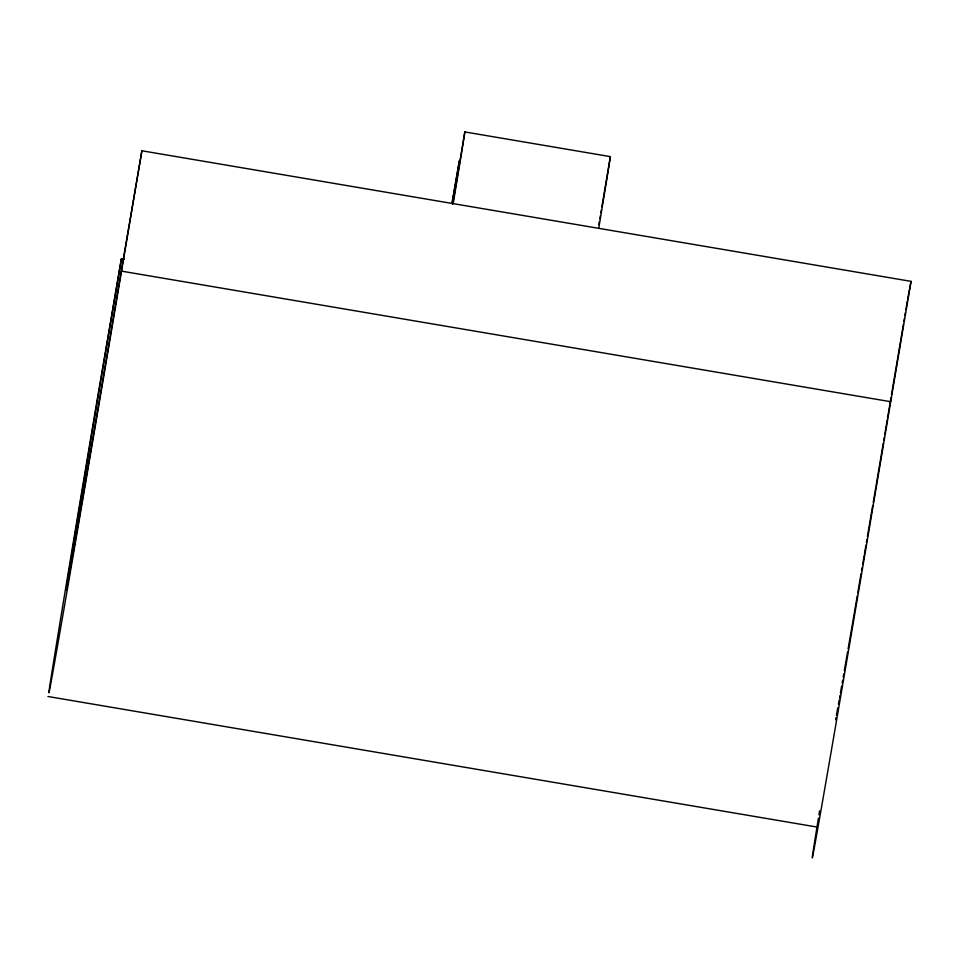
<?xml version="1.0" encoding="UTF-8"?>
<svg xmlns="http://www.w3.org/2000/svg" width="959" height="959" viewBox="0 0 959 959"><rect width="100%" height="100%" fill="white"/><g stroke="black" fill="none" stroke-linecap="round" stroke-linejoin="round"><path stroke-width="1.44" d="M598.824 227.655A263.569 0.911 -80.4 0 0 608.677 167.621L610.368 156.629L464.851 131.934L463.161 142.915A263.569 0.911 -80.4 0 1 453.307 202.948M124.346 259.218L121.397 258.726L101.043 379.081A263.569 0.911 -80.4 0 0 66.291 590.037A263.569 0.911 -80.4 0 0 118.125 289.138L141.896 150.779L911.05 281.359L890.695 401.713A368.999 1.271 -80.4 0 1 818.411 818.255M121.397 258.726L97.626 397.074A368.999 1.271 -80.4 0 0 48.981 692.41A368.999 1.271 -80.4 0 0 121.541 271.145L141.896 150.779M452.145 203.536L459.385 160.716L454.614 187.892A263.569 0.911 -80.4 0 0 452.049 202.685M452.612 204.291L464.851 131.934M598.872 224.562L599.375 221.613M599.878 218.664L600.37 215.703M600.873 212.754L601.377 209.793M601.868 206.844L610.368 156.629M887.531 418.244L890.995 397.685M891.498 394.76L903.414 324.298M903.905 321.361L904.409 318.424M904.9 315.487L905.404 312.562M905.895 309.625L907.382 300.814M907.634 299.352L911.05 281.359M121.541 271.145L890.695 401.713M47.95 696.498L817.104 827.066M818.95 814.79A368.999 1.271 -80.4 0 1 819.573 810.858M887.279 419.706A263.569 0.911 -80.4 0 1 884.809 434.259M884.318 437.208A263.569 0.911 -80.4 0 1 883.814 440.157M883.311 443.118A263.569 0.911 -80.4 0 1 876.035 486.021M875.783 487.484A263.569 0.911 -80.4 0 1 873.241 502.42M872.726 505.405A263.569 0.911 -80.4 0 1 867.427 536.525M866.924 539.426A263.569 0.911 -80.4 0 1 866.433 542.314M865.941 545.192A263.569 0.911 -80.4 0 1 864.491 553.703M864.227 555.237A263.569 0.911 -80.4 0 1 862.644 564.455M862.129 567.5A263.569 0.911 -80.4 0 1 861.602 570.545M861.086 573.578A263.569 0.911 -80.4 0 1 857.778 592.866M857.286 595.743A263.569 0.911 -80.4 0 1 848.092 649.039M847.6 651.856A263.569 0.911 -80.4 0 1 844.34 670.605M843.764 673.877A263.569 0.911 -80.4 0 1 843.213 677.066M842.673 680.171A263.569 0.911 -80.4 0 1 842.146 683.18M841.63 686.093A263.569 0.911 -80.4 0 1 840.432 692.937M839.976 695.479A263.569 0.911 -80.4 0 1 839.545 697.924M839.137 700.25A263.569 0.911 -80.4 0 1 838.442 704.158M837.794 707.766A263.569 0.911 -80.4 0 1 836.428 715.306M835.996 717.704A263.569 0.911 -80.4 0 1 835.613 719.729"/></g></svg>
